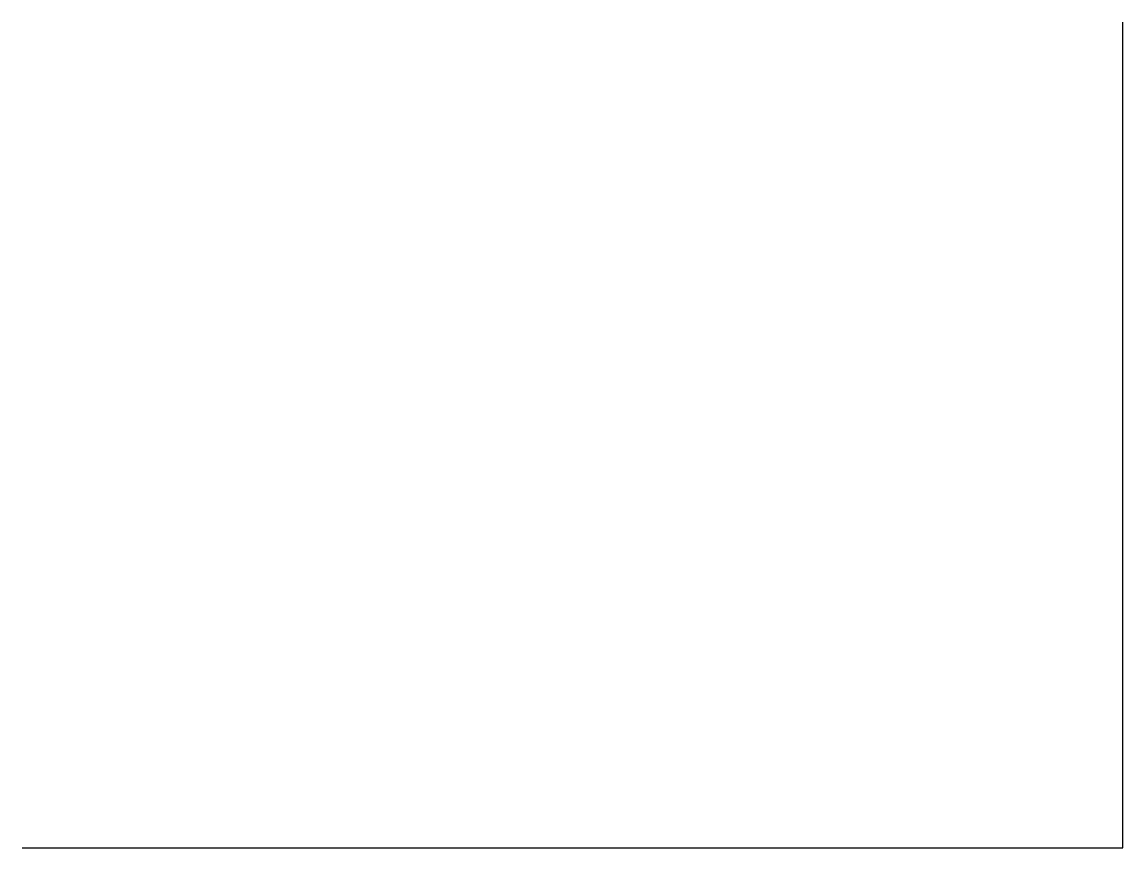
# Model space of a CAD drawing. Header units: millimetres. Extents: x 0 to 4000, y 0 to 3000.
import ezdxf

# ---------------------------------------------------------------- set-up
doc = ezdxf.new("R2010")
doc.units = ezdxf.units.MM
doc.layers.add('EIXOS', color=7, linetype='Continuous')

msp = doc.modelspace()

# ---------------------------------------------------------------- linework, layer by layer
at = {"layer": 'EIXOS'}
for p, q in [((4000, 0), (4000, 3000)), ((0, 0), (4000, 0))]:
    msp.add_line(p, q, dxfattribs=at)

doc.saveas('drawing.dxf')
